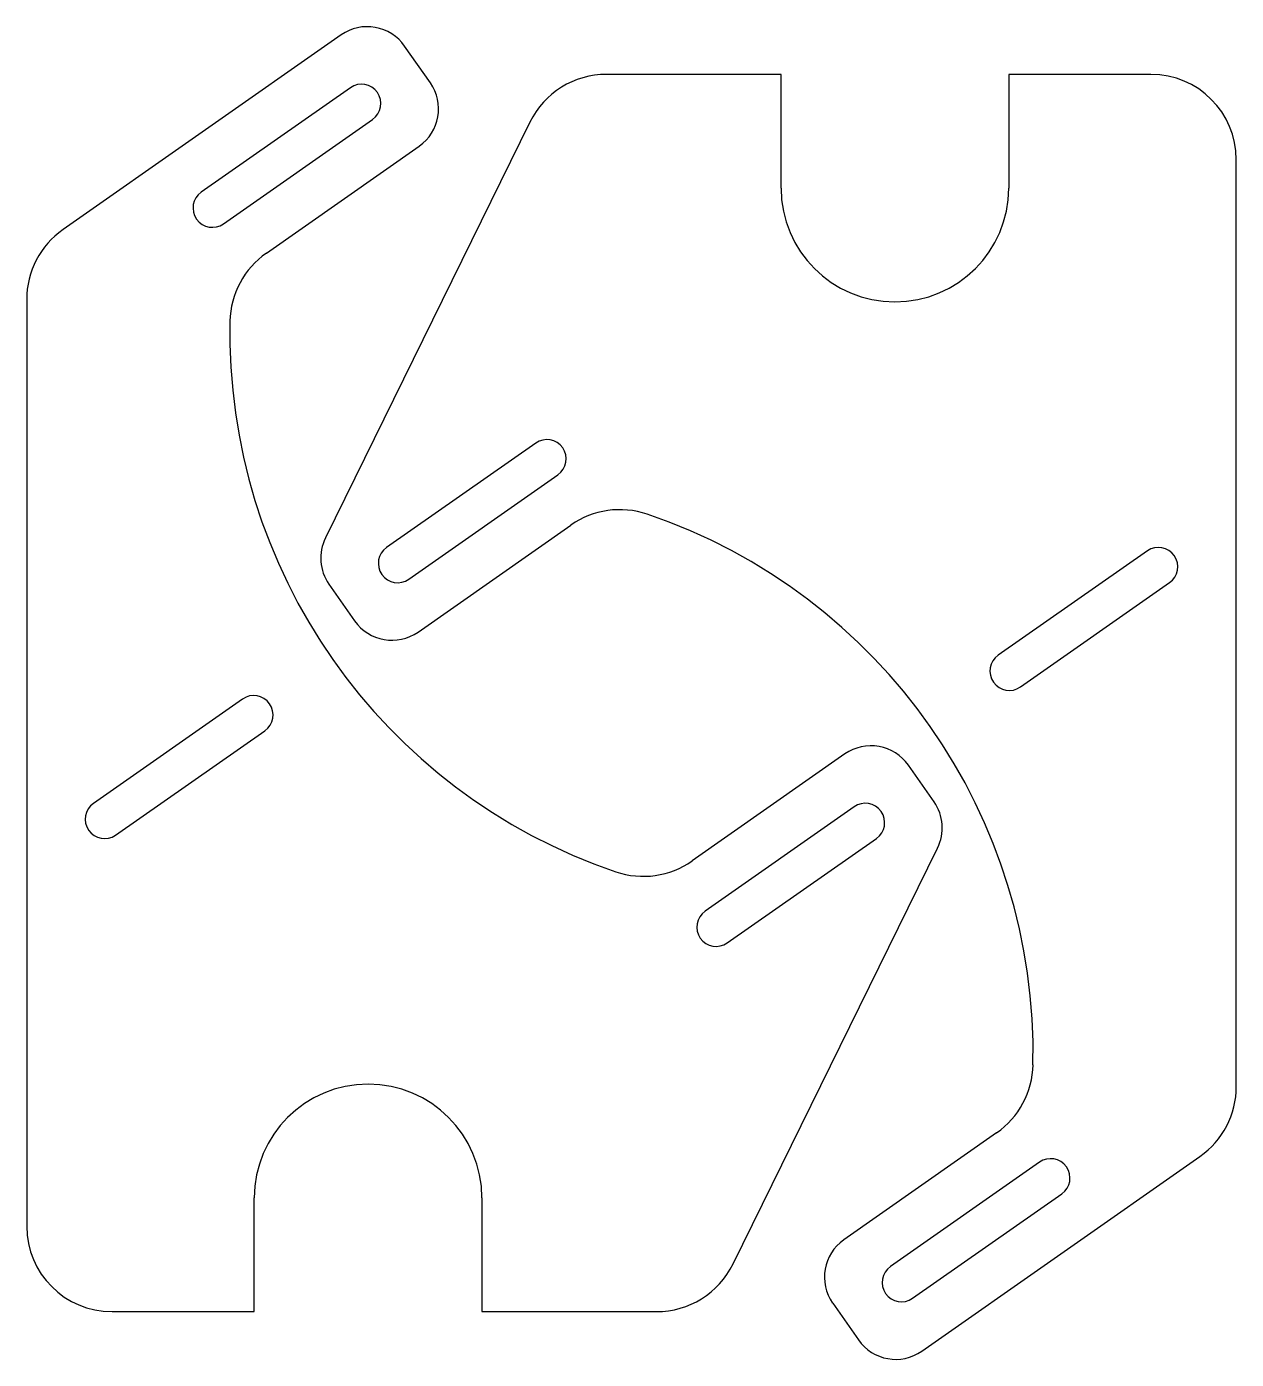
# Model space of a CAD drawing. Extents: x 0.49 to 5.81, y 7.85 to 13.71.
import ezdxf

# ---------------------------------------------------------------- set-up
doc = ezdxf.new("R2010")
doc.units = 0
doc.layers.get('0').update_dxf_attribs({"linetype": 'CONTINUOUS'})

msp = doc.modelspace()

# ---------------------------------------------------------------- linework, layer by layer
at = {"color": 7, "linetype": 'CONTINUOUS'}
for p, q in [((1.8754, 13.6703), (0.6534, 12.8146)), ((2.2668, 13.4599), (2.1539, 13.6212)), ((3.8076, 13.4968), (3.0411, 13.4968)), ((3.8076, 12.9968), (3.8076, 13.4968)), ((4.8076, 13.4968), (4.8076, 12.9968)), ((5.4326, 13.4968), (4.8076, 13.4968)), ((1.9159, 13.4381), (1.2605, 12.9792)), ((1.358, 12.84), (2.0134, 13.2988)), ((2.7046, 13.2873), (1.8056, 11.4591)), ((1.5465, 12.7114), (2.2177, 13.1814)), ((5.8076, 9.0481), (5.8076, 13.1218)), ((0.4935, 12.5074), (0.4935, 8.4338)), ((2.73, 11.8761), (2.0747, 11.4172)), ((2.1722, 11.278), (2.8275, 11.7368)), ((2.2127, 11.0458), (2.8839, 11.5158)), ((5.4168, 11.4024), (4.7615, 10.9435)), ((1.8212, 11.2562), (1.9342, 11.0949)), ((4.859, 10.8042), (5.5143, 11.2631)), ((1.4421, 10.7513), (0.7868, 10.2925)), ((0.8843, 10.1532), (1.5396, 10.6121)), ((4.0884, 10.5098), (3.4172, 10.0398)), ((4.4798, 10.2994), (4.3669, 10.4606)), ((4.1289, 10.2776), (3.4736, 9.8187)), ((3.5711, 9.6795), (4.2264, 10.1383)), ((3.5965, 8.2683), (4.4955, 10.0964)), ((4.7546, 8.8442), (4.0834, 8.3742)), ((4.4257, 7.8853), (5.6477, 8.7409)), ((4.943, 8.7156), (4.2877, 8.2567)), ((1.4935, 8.0588), (1.4935, 8.5588)), ((2.4935, 8.5588), (2.4935, 8.0588)), ((4.3852, 8.1175), (5.0405, 8.5763)), ((4.0343, 8.0957), (4.1472, 7.9344)), ((0.8685, 8.0588), (1.4935, 8.0588)), ((2.4935, 8.0588), (3.26, 8.0588))]:
    msp.add_line(p, q, dxfattribs=at)
for centre, radius, start, end in [((1.9901, 13.5064), 0.2, 35, 125), ((3.0411, 13.1218), 0.375, 90, 153.81448), ((5.4326, 13.1218), 0.375, 0, 90), ((1.9646, 13.3685), 0.085, 305, 125), ((2.103, 13.3452), 0.2, 305, 35), ((1.3093, 12.9096), 0.085, 125, 305), ((4.3076, 12.9968), 0.5, 180, 0), ((0.8685, 12.5074), 0.375, 125, 180), ((1.7616, 12.4042), 0.375, 125, 178.77756), ((3.8861, 12.3589), 2.5, 178.77756, 251.22244), ((2.7788, 11.8065), 0.085, 305, 125), ((3.099, 11.2086), 0.375, 71.22244, 125), ((2.4149, 9.1967), 2.5, 358.77756, 71.22244), ((1.9851, 11.3709), 0.2, 153.81448, 215), ((2.1234, 11.3476), 0.085, 125, 305), ((5.4655, 11.3327), 0.085, 305, 125), ((2.098, 11.2096), 0.2, 215, 305), ((4.8102, 10.8739), 0.085, 125, 305), ((1.4909, 10.6817), 0.085, 305, 125), ((4.2031, 10.3459), 0.2, 35, 125), ((0.8355, 10.2228), 0.085, 125, 305), ((4.1776, 10.2079), 0.085, 305, 125), ((4.316, 10.1847), 0.2, 333.81448, 35), ((3.2021, 10.347), 0.375, 251.22244, 305), ((3.5223, 9.7491), 0.085, 125, 305), ((4.5395, 9.1514), 0.375, 305, 358.77756), ((1.9935, 8.5588), 0.5, 0, 180), ((5.4326, 9.0481), 0.375, 305, 0), ((4.9918, 8.646), 0.085, 305, 125), ((0.8685, 8.4338), 0.375, 180, 270), ((4.1981, 8.2104), 0.2, 125, 215), ((3.26, 8.4338), 0.375, 270, 333.81448), ((4.3365, 8.1871), 0.085, 125, 305), ((4.311, 8.0491), 0.2, 215, 305)]:
    msp.add_arc(centre, radius, start, end, dxfattribs=at)

doc.saveas('drawing.dxf')
